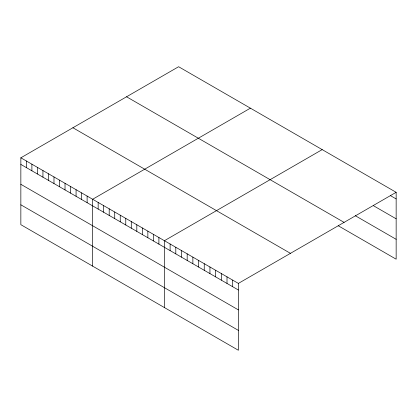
<?xml version="1.0" encoding="UTF-8"?>
<svg xmlns="http://www.w3.org/2000/svg" width="417" height="417" viewBox="0 0 417 417"><rect width="100%" height="100%" fill="white"/><g stroke="black" fill="none" stroke-linecap="round" stroke-linejoin="round"><path stroke-width="0.63" d="M20.85 157.808L238.383 283.404L238.383 350.275L20.85 224.685L20.85 157.808L178.617 66.725L396.15 192.315L396.15 259.192L338.223 225.743M250.403 108.17L92.637 199.258L92.637 266.129M322.19 149.614L164.423 240.703L164.423 307.574M238.383 283.404L396.15 192.315M390.463 195.646L396.15 198.93M373.392 205.675L396.15 218.816M355.289 215.714L396.15 239.306M126.554 96.786L344.088 222.376M72.912 127.753L290.446 253.343M20.85 164.423L238.383 290.013M20.85 184.309L238.383 309.899M20.85 204.799L238.383 330.389M232.696 280.12L232.696 286.729M227.004 276.836L227.004 283.445M221.318 273.547L221.318 280.161M215.625 270.263L215.625 276.878M209.939 266.979L209.939 273.594M204.247 263.695L204.247 270.31M198.56 260.411L198.56 267.021M192.868 257.127L192.868 263.737M187.181 253.838L187.181 260.453M181.489 250.554L181.489 257.169M175.802 247.271L175.802 253.885M170.11 243.987L170.11 250.601M158.898 237.513L158.898 244.127M153.378 234.328L153.378 240.937M147.858 231.138L147.858 237.753M142.333 227.948L142.333 234.562M136.812 224.763L136.812 231.372M131.292 221.573L131.292 228.188M125.767 218.383L125.767 224.998M120.247 215.198L120.247 221.808M114.722 212.008L114.722 218.623M109.202 208.823L109.202 215.433M103.682 205.633L103.682 212.243M98.157 202.443L98.157 209.058M87.117 196.068L87.117 202.683M81.591 192.878L81.591 199.493M76.071 189.693L76.071 196.303M70.546 186.503L70.546 193.118M65.026 183.313L65.026 189.928M59.506 180.128L59.506 186.738M53.981 176.938L53.981 183.553M48.461 173.753L48.461 180.363M42.941 170.563L42.941 177.178M37.415 167.373L37.415 173.988M31.895 164.189L31.895 170.798M26.37 160.998L26.37 167.613"/></g></svg>
